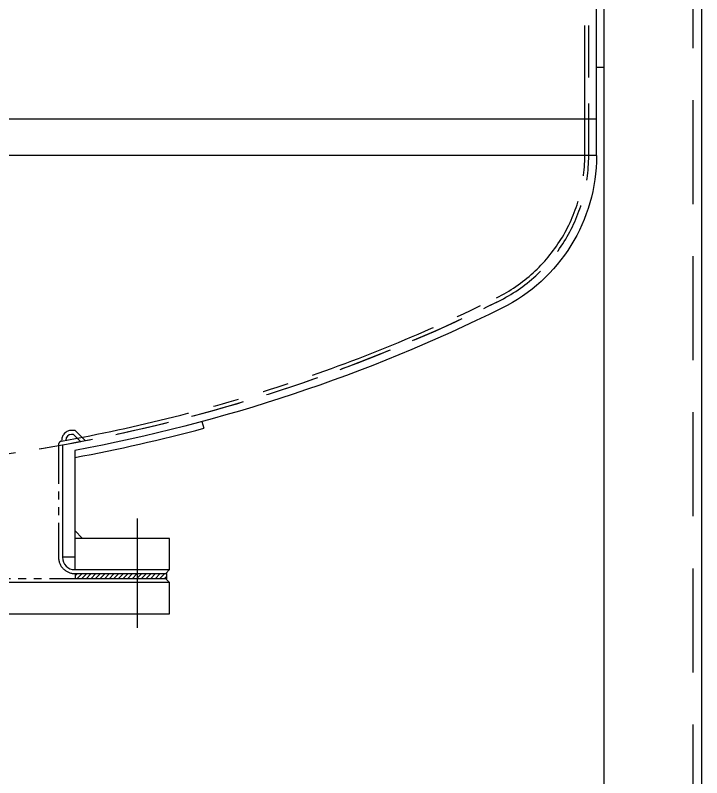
# Model space of a CAD drawing. Extents: x 0 to 36769, y -42 to 11490.
# Drawn here: x 7578 to 8107, y 4658 to 5245 of the extents above; entities that cross this region are included whole.
import ezdxf

# ---------------------------------------------------------------- set-up
doc = ezdxf.new("R2010")
doc.units = 0
doc.header["$LTSCALE"] = 160
doc.header["$MEASUREMENT"] = 0
for name, pattern in [('CENTER', [2, 1.25, -0.25, 0.25, -0.25]), ('DASHED', [0.75, 0.5, -0.25]), ('HIDDEN', [0.375, 0.25, -0.125]), ('PHANTOM2', [1.25, 0.625, -0.125, 0.125, -0.125, 0.125, -0.125])]:
    doc.linetypes.add(name, pattern=pattern)
doc.layers.add('機器', color=3, linetype='CONTINUOUS')

msp = doc.modelspace()

# ---------------------------------------------------------------- hatches: boundary and pattern name
at = {"layer": '機器'}
h = msp.add_hatch(dxfattribs=at)
h.set_pattern_fill('ANSI31', color=4, scale=20, style=0)
h.set_pattern_definition([(225, (14930.699, 6176.5934), (1.76776695, -1.76776695), [])])
h.paths.add_polyline_path([(7694.52844, 4811.25832), (7624.52844, 4811.25832), (7624.52844, 4815.25832), (7694.52844, 4815.25832)])

# ---------------------------------------------------------------- linework, layer by layer
at = {"layer": '機器', "color": 4, "linetype": 'PHANTOM2'}
for p, q in [((8016.52575, 5136.67321), (8016.52575, 7361.25074)), ((7624.26647, 4925.31483), (7621.52503, 4925.31483)), ((7632.0592, 4917.52408), (7624.26647, 4925.31483))]:
    msp.add_line(p, q, dxfattribs=at)
at = {"layer": '機器', "color": 6, "linetype": 'HIDDEN'}
msp.add_line((8019.52575, 5136.67321), (8019.52575, 7364.25074), dxfattribs=at)
at = {"layer": '機器'}
for p, q in [((8025.52575, 5136.67321), (8025.52575, 7364.25074)), ((8031.52575, 4259.25832), (8031.52575, 5554.67322)), ((8106.52575, 4259.25832), (8106.52575, 5429.67322)), ((8025.52575, 5204.67321), (8031.52575, 5204.67321)), ((8025.52575, 5164.67321), (6763.52575, 5164.67321)), ((7721.86175, 4932.10091), (7723.2352, 4927.00003)), ((7623.02406, 4922.31483), (7621.52552, 4922.31483)), ((7614.52844, 4914.26858), (7614.52844, 4827.75832)), ((7624.02844, 4909.89794), (7624.02844, 4818.25832)), ((7630.01874, 4842.26458), (7624.01898, 4848.26281)), ((7630.01874, 4842.26458), (7624.01898, 4848.26281)), ((7697.02844, 4842.25832), (7624.02844, 4842.25832)), ((7697.02844, 4818.25832), (7697.02844, 4842.25832)), ((7624.02844, 4827.75832), (7614.52844, 4827.75832)), ((7624.02844, 4818.25832), (7697.02844, 4818.25832)), ((7697.02844, 4818.25832), (7694.02844, 4815.25832)), ((7694.52844, 4815.25832), (7694.52844, 4811.25832)), ((7697.02844, 4808.25832), (7694.02844, 4811.25832)), ((7697.02844, 4808.25832), (7092.92601, 4808.25832)), ((7697.02844, 4784.25832), (7697.02844, 4808.25832)), ((7092.02844, 4784.25832), (7697.02844, 4784.25832))]:
    msp.add_line(p, q, dxfattribs=at)
at = {"layer": '機器', "linetype": 'DASHED'}
msp.add_line((8100.02575, 4259.25832), (8100.02575, 5436.17322), dxfattribs=at)
at = {"layer": '機器', "color": 7}
for p, q in [((8025.52575, 5136.67321), (6763.52575, 5136.67321)), ((7628.49835, 4916.84192), (7623.02406, 4922.31483))]:
    msp.add_line(p, q, dxfattribs=at)
at = {"layer": '機器', "color": 4, "linetype": 'PHANTOM2', "ltscale": 0.3}
for p, q in [((7611.52844, 4914.26858), (7611.52844, 4827.75832)), ((7694.52844, 4811.25832), (7471.32575, 4811.25832))]:
    msp.add_line(p, q, dxfattribs=at)
at = {"layer": '機器', "color": 1, "linetype": 'CENTER'}
msp.add_line((7672.02844, 4857.53618), (7672.02844, 4773.38799), dxfattribs=at)
at = {"layer": '機器', "color": 0, "linetype": 'PHANTOM2', "ltscale": 0.3}
msp.add_line((7624.02844, 4815.25832), (7694.52844, 4815.25832), dxfattribs=at)
at = {"layer": '機器', "color": 6, "linetype": 'HIDDEN'}
for points in [[(6769.52575, 5136.67321, 0.285271618), (6839.11794, 5024.62422, 0.234087697), (7951.41462, 5025.35782)], [(8019.52575, 5136.67321, -0.285271618), (7949.93355, 5024.62422, -0.234087697), (6837.63687, 5025.35782)]]:
    msp.add_lwpolyline(points, format="xyb", dxfattribs=at)
at = {"layer": '機器', "color": 4, "linetype": 'PHANTOM2'}
msp.add_lwpolyline([(8016.52575, 5136.67321, -0.285271618), (7948.60376, 5027.3134, -0.070842489), (7613.80717, 4917.1873, -0.070842489)], format="xyb", dxfattribs=at)
at = {"layer": '機器', "color": 3}
msp.add_lwpolyline([(8025.52575, 5136.67321, -0.285271618), (7952.59313, 5019.24587, -0.069089686), (7624.02844, 4909.89797, -0.069089686)], format="xyb", dxfattribs=at)
at = {"layer": '機器'}
msp.add_lwpolyline([(7624.02844, 4904.52576, 0.02012243), (7723.2352, 4927.00003, 0.019928706)], format="xyb", dxfattribs=at)
at = {"layer": '機器', "color": 4}
msp.add_lwpolyline([(7694.52844, 4811.25832), (7624.52844, 4811.25832), (7624.52844, 4815.25832), (7694.52844, 4815.25832)], close=True, dxfattribs=at)
at = {"layer": '機器', "color": 4, "linetype": 'PHANTOM2'}
msp.add_arc((7621.52503, 4917.81483), 7.5, 90, 180, dxfattribs=at)
at = {"layer": '機器'}
for centre, radius, start, end in [((7621.52503, 4917.81483), 4.5, 90, 179.96891589), ((7624.02844, 4827.75832), 9.5, 180, 270)]:
    msp.add_arc(centre, radius, start, end, dxfattribs=at)
at = {"layer": '機器', "color": 4, "linetype": 'PHANTOM2', "ltscale": 0.3}
msp.add_arc((7614.52844, 4914.26858), 3, 103.88915568, 180, dxfattribs=at)
at = {"layer": '機器', "color": 4, "linetype": 'CENTER'}
msp.add_arc((7624.02844, 4827.75832), 12.5, 180, 270, dxfattribs=at)

doc.saveas('drawing.dxf')
